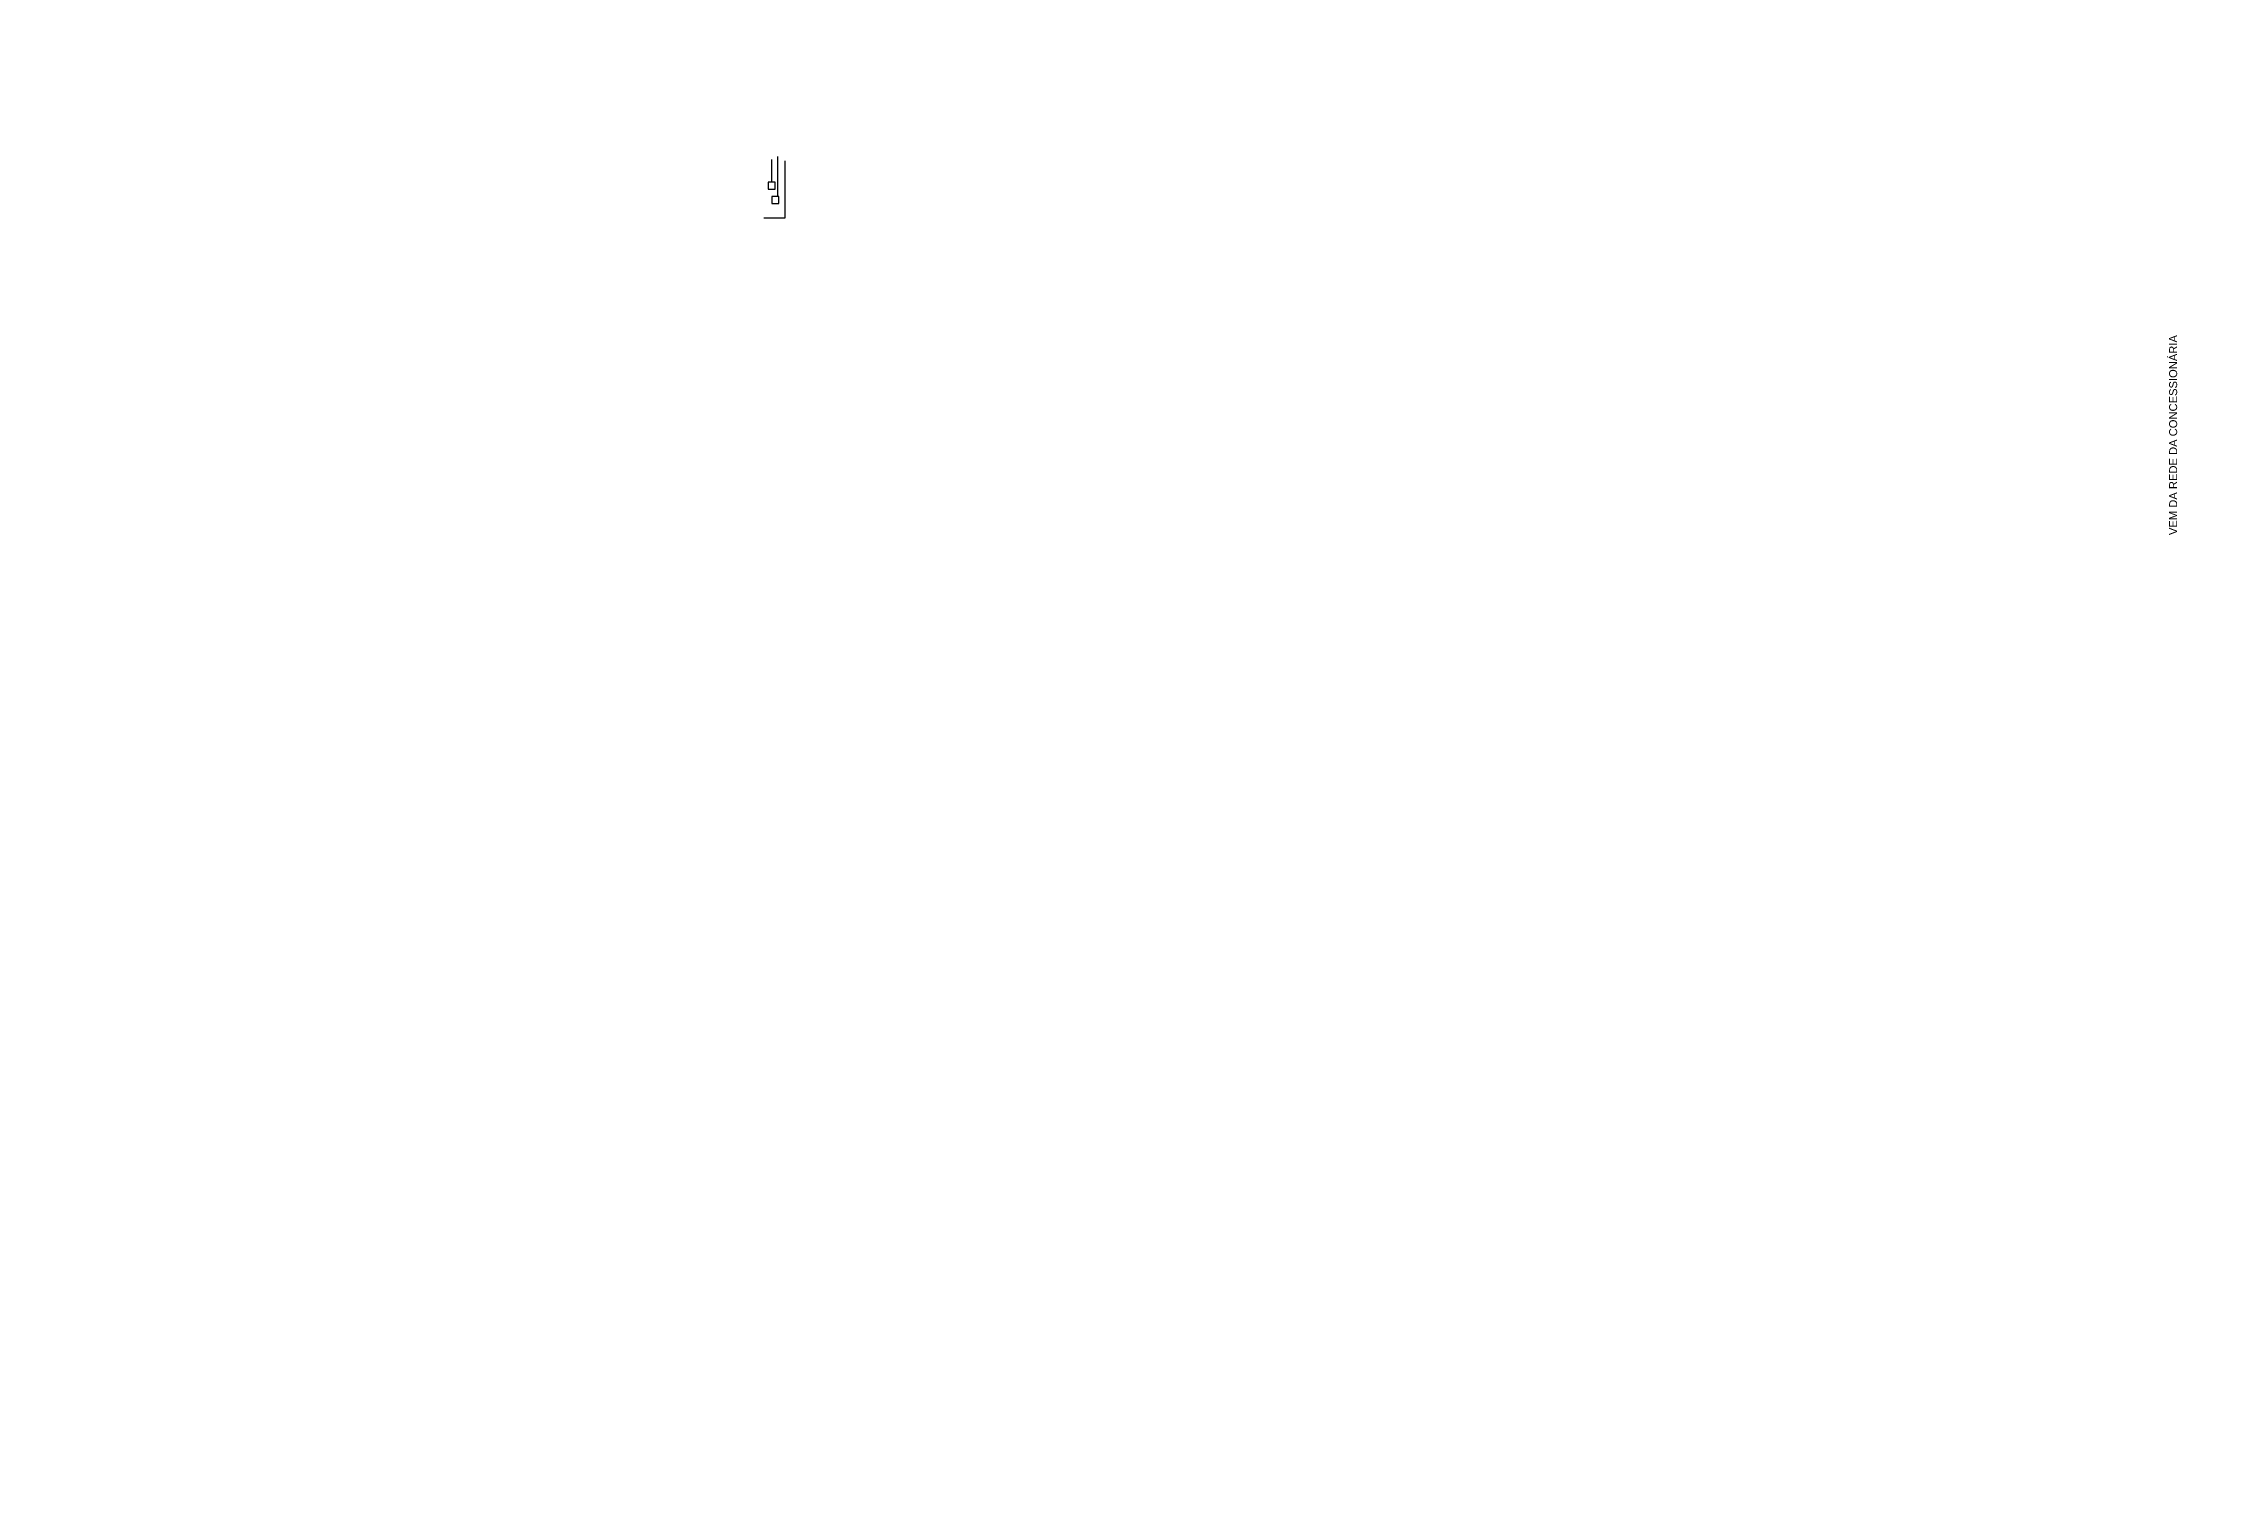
# Model space of a CAD drawing. Extents: x 0 to 11638, y -6007 to 0.
# Drawn here: x 9699.8 to 9821.1, y -3636.4 to -3555.3 of the extents above; entities that cross this region are included whole.
import ezdxf

# ---------------------------------------------------------------- set-up
doc = ezdxf.new("R2010")
doc.units = 0
doc.layers.get('0').update_dxf_attribs({"linetype": 'CONTINUOUS'})
doc.layers.add('ARQ - Cotas', color=1, linetype='CONTINUOUS')
doc.styles.get("Standard").update_dxf_attribs({"font": 'arial.ttf', "height": 0.15})

msp = doc.modelspace()

# ---------------------------------------------------------------- linework, layer by layer
at = {"layer": 'ARQ - Cotas', "lineweight": -2}
for p, q in [((9740.749, -3563.156), (9740.749, -3561.881)), ((9741.09, -3563.961), (9741.09, -3561.721)), ((9741.512, -3565.168), (9741.512, -3561.968)), ((9740.549, -3563.156), (9740.549, -3563.556)), ((9740.949, -3563.156), (9740.549, -3563.156)), ((9740.549, -3563.556), (9740.949, -3563.556)), ((9740.949, -3563.556), (9740.949, -3563.156)), ((9740.749, -3563.961), (9740.749, -3564.361)), ((9741.149, -3563.961), (9740.749, -3563.961)), ((9740.749, -3564.361), (9741.149, -3564.361)), ((9741.149, -3564.361), (9741.149, -3563.961)), ((9740.312, -3565.168), (9741.512, -3565.168))]:
    msp.add_line(p, q, dxfattribs=at)

# ---------------------------------------------------------------- texts
at = {"lineweight": -2, "insert": (9819.336, -3583.003), "char_height": 0.45, "attachment_point": 1, "rotation": 90}
msp.add_mtext_dynamic_manual_height_columns('VEM DA REDE DA CONCESSIONÁRIA', width=11.57298, gutter_width=2.25, heights=[0], dxfattribs=at)

doc.saveas('drawing.dxf')
